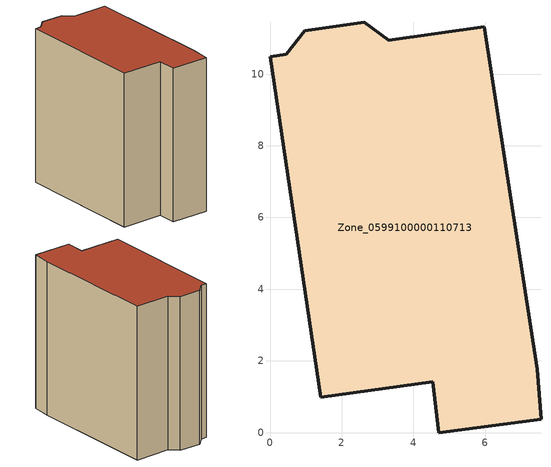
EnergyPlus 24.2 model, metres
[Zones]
Zone_0599100000110713
 floor ground (C_G): 2.63,11.44 3.32,10.94 5.97,11.32 7.45,1.77 7.56,0.37 4.71,0 4.54,1.42 1.41,0.99 0,10.49 0.45,10.55 0.97,11.21 z0
 wall outside (C_F): 0.45,10.55 0,10.49 1.41,0.99 4.54,1.42 4.71,0 7.56,0.37 7.45,1.77 5.97,11.32 3.32,10.94 2.63,11.44 0.97,11.21 0.45,10.55 z0:11.51
 roof outside (C_R): 2.63,11.44 0.97,11.21 0.45,10.55 0,10.49 1.41,0.99 4.54,1.42 4.71,0 7.56,0.37 7.45,1.77 5.97,11.32 3.32,10.94 z11.51
[BUILDING]
Pand.0599100000110713: North Axis=0; Terrain=City; Loads Convergence Tolerance Value=0.04; Temperature Convergence Tolerance Value=0.4; Solar Distribution=FullExterior; Maximum Number of Warmup Days=25; Minimum Number of Warmup Days=1
[Site:Location]
Rotterdam.The.Hague.AP_ZH_NLD Design_Conditions: Latitude=51.96; Longitude=4.45; Time Zone=1; Elevation=-4.5
[SITE:GROUNDTEMPERATURE:BUILDINGSURFACE]
18, 18, 18, 18, 18, 18, 18, 18, 18, 18, 18, 18
[MATERIAL] Thermal Absorptance=0.9; Solar Absorptance=0.7; Visible Absorptance=0.7
Name | Roughness | Thickness | Conductivity | Density | Specific Heat
G.TI.1946 | MediumSmooth | 0.15 | 1 | 540 | 1210
F.TI.1946 | Rough | 0.3 | 0.857143 | 1920 | 840
R.TI.1946 | MediumRough | 0.2 | 0.1 | 1500 | 1000
[CONSTRUCTION]
C_G: G.TI.1946
C_F: F.TI.1946
C_R: R.TI.1946
[ZONE]
Zone_0599100000110713: Type=1; Multiplier=1; Ceiling Height=Autocalculate; Volume=Autocalculate; Floor Area=autocalculate; Part of Total Floor Area=Yes
[ZONEINFILTRATION:DESIGNFLOWRATE]
Infil_Zone_0599100000110713: Zone or ZoneList or Space or SpaceList=Zone_0599100000110713; Schedule=AlwaysOn; Design Flow Rate Calculation Method=Flow/Area; Flow Rate per Floor Area=0.003; Constant Term Coefficient=1; Temperature Term Coefficient=0; Velocity Term Coefficient=0; Velocity Squared Term Coefficient=0
[HVACTEMPLATE:ZONE:IDEALLOADSAIRSYSTEM]
Zone_0599100000110713: Maximum Heating Supply Air Temperature=50; Minimum Cooling Supply Air Temperature=13; Maximum Heating Supply Air Humidity Ratio=0.0156; Minimum Cooling Supply Air Humidity Ratio=0.0077; Heating Limit=NoLimit; Cooling Limit=NoLimit; Dehumidification Control Type=ConstantSensibleHeatRatio; Cooling Sensible Heat Ratio=0.7; Dehumidification Setpoint=60; Humidification Control Type=None; Humidification Setpoint=30; Outdoor Air Method=None; Outdoor Air Flow Rate per Person=0.00944; Outdoor Air Flow Rate per Zone Floor Area=0; Outdoor Air Flow Rate per Zone=0; Demand Controlled Ventilation Type=None; Outdoor Air Economizer Type=NoEconomizer; Heat Recovery Type=None; Sensible Heat Recovery Effectiveness=0.7; Latent Heat Recovery Effectiveness=0.65
[ZONECONTROL:THERMOSTAT]
ThermostatControl_Zone_0599100000110713: Zone or ZoneList=Zone_0599100000110713; Control Type Schedule=DualSetpointControlType; Control 1=Thermostat_Zone_0599100000110713; Temperature Difference Between Cutout And Setpoint=0
[THERMOSTATSETPOINT:DUALSETPOINT]
Thermostat_Zone_0599100000110713: Heating Setpoint Temperature Schedule=HeatingSetpoint_Zone_0599100000110713; Cooling Setpoint Temperature Schedule=CoolingSetpoint_Zone_0599100000110713
[SCHEDULE:COMPACT]
HeatingSetpoint_Zone_0599100000110713: Through: 12/31, For: AllDays, Until: 24:00, 21
CoolingSetpoint_Zone_0599100000110713: Through: 12/31, For: AllDays, Until: 24:00, 24
DualSetpointControlType: Through: 12/31, For: AllDays, Until: 24:00, 4
AlwaysOn: Through: 12/31, For: AllDays, Until: 24:00, 1
